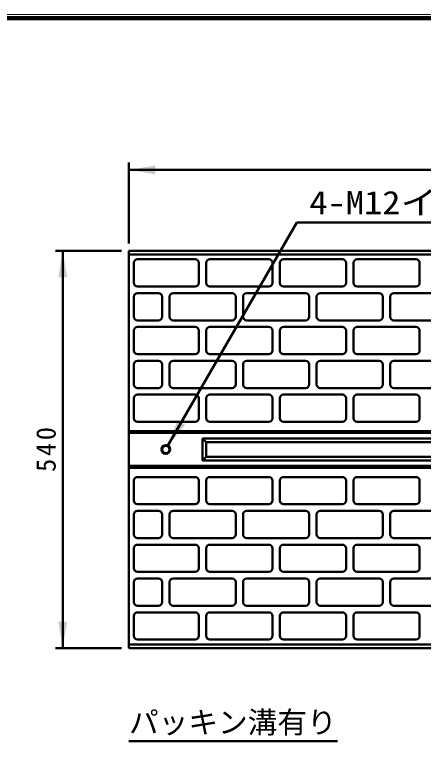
# Model space of a CAD drawing. Units: millimetres, scale not verified. Extents: x 100 to 4105, y 100 to 2870.
# Drawn here: x 1781 to 2336, y 1874 to 2870 of the extents above; entities that cross this region are included whole.
import ezdxf
from ezdxf.enums import TextEntityAlignment as Align

# ---------------------------------------------------------------- set-up
doc = ezdxf.new("R2010")
doc.units = ezdxf.units.MM
doc.header["$LTSCALE"] = 5
doc.layers.add('V-nasSTD', color=7, linetype='Continuous', lineweight=50)
doc.styles.add('ＭＳ ゴシック', font='')
doc.styles.get('ＭＳ ゴシック').set_extended_font_data('MS Gothic')

msp = doc.modelspace()

# ---------------------------------------------------------------- hatches: boundary and pattern name
at = {"layer": 'V-nasSTD'}
for points in [[(1972, 2664.887), (1936, 2658.887), (1972, 2652.887)], [(1852, 2512.887), (1846, 2548.887), (1840, 2512.887)], [(2001.804, 2318.26), (1989, 2284.083), (2012.196, 2312.26)], [(1840, 2044.887), (1846, 2008.887), (1852, 2044.887)]]:
    msp.add_hatch(color=256, dxfattribs=at).paths.add_polyline_path(points)

# ---------------------------------------------------------------- linework, layer by layer
at = {"layer": 'V-nasSTD', "lineweight": 100}
msp.add_line((4100, 2865), (105, 2865), dxfattribs=at)
at = {"layer": 'V-nasSTD'}
for p, q in [((1936, 2558.887), (1936, 2668.887)), ((1936, 2658.887), (3936, 2658.887)), ((1989, 2284.083), (2164, 2587.192)), ((2164, 2587.192), (2544, 2587.192)), ((1926, 2548.887), (1836, 2548.887)), ((1846, 2008.887), (1846, 2548.887)), ((1936, 2548.887), (1936, 2008.887)), ((3936, 2548.887), (1936, 2548.887)), ((1936, 2543.887), (2936, 2543.887)), ((1942.5, 2505.387), (1942.5, 2532.387)), ((1947.5, 2537.387), (2026, 2537.387)), ((2031, 2532.387), (2031, 2505.387)), ((2041, 2505.387), (2041, 2532.387)), ((2046, 2537.387), (2126, 2537.387)), ((2131, 2532.387), (2131, 2505.387)), ((2141, 2505.387), (2141, 2532.387)), ((2146, 2537.387), (2226, 2537.387)), ((2231, 2532.387), (2231, 2505.387)), ((2241, 2505.387), (2241, 2532.387)), ((2246, 2537.387), (2326, 2537.387)), ((2331, 2532.387), (2331, 2505.387)), ((2026, 2500.387), (1947.5, 2500.387)), ((2126, 2500.387), (2046, 2500.387)), ((2226, 2500.387), (2146, 2500.387)), ((2326, 2500.387), (2246, 2500.387)), ((1947.5, 2491.387), (1976, 2491.387)), ((1996, 2491.387), (2076, 2491.387)), ((2096, 2491.387), (2176, 2491.387)), ((2196, 2491.387), (2276, 2491.387)), ((2296, 2491.387), (2376, 2491.387)), ((1942.5, 2459.387), (1942.5, 2486.387)), ((1981, 2486.387), (1981, 2459.387)), ((1991, 2459.387), (1991, 2486.387)), ((2081, 2486.387), (2081, 2459.387)), ((2091, 2459.387), (2091, 2486.387)), ((2181, 2486.387), (2181, 2459.387)), ((2191, 2459.387), (2191, 2486.387)), ((2281, 2486.387), (2281, 2459.387)), ((2291, 2459.387), (2291, 2486.387)), ((1976, 2454.387), (1947.5, 2454.387)), ((2076, 2454.387), (1996, 2454.387)), ((2176, 2454.387), (2096, 2454.387)), ((2276, 2454.387), (2196, 2454.387)), ((2376, 2454.387), (2296, 2454.387)), ((1947.5, 2445.387), (2026, 2445.387)), ((2046, 2445.387), (2126, 2445.387)), ((2146, 2445.387), (2226, 2445.387)), ((2246, 2445.387), (2326, 2445.387)), ((1942.5, 2413.387), (1942.5, 2440.387)), ((2031, 2440.387), (2031, 2413.387)), ((2041, 2413.387), (2041, 2440.387)), ((2131, 2440.387), (2131, 2413.387)), ((2141, 2413.387), (2141, 2440.387)), ((2231, 2440.387), (2231, 2413.387)), ((2241, 2413.387), (2241, 2440.387)), ((2331, 2440.387), (2331, 2413.387)), ((2026, 2408.387), (1947.5, 2408.387)), ((2126, 2408.387), (2046, 2408.387)), ((2226, 2408.387), (2146, 2408.387)), ((2326, 2408.387), (2246, 2408.387)), ((1942.5, 2367.387), (1942.5, 2394.387)), ((1947.5, 2399.387), (1976, 2399.387)), ((1981, 2394.387), (1981, 2367.387)), ((1991, 2367.387), (1991, 2394.387)), ((1996, 2399.387), (2076, 2399.387)), ((2081, 2394.387), (2081, 2367.387)), ((2091, 2367.387), (2091, 2394.387)), ((2096, 2399.387), (2176, 2399.387)), ((2181, 2394.387), (2181, 2367.387)), ((2191, 2367.387), (2191, 2394.387)), ((2196, 2399.387), (2276, 2399.387)), ((2281, 2394.387), (2281, 2367.387)), ((2291, 2367.387), (2291, 2394.387)), ((2296, 2399.387), (2376, 2399.387)), ((1976, 2362.387), (1947.5, 2362.387)), ((2076, 2362.387), (1996, 2362.387)), ((2176, 2362.387), (2096, 2362.387)), ((2276, 2362.387), (2196, 2362.387)), ((2376, 2362.387), (2296, 2362.387)), ((2026, 2353.387), (1947.5, 2353.387)), ((2126, 2353.387), (2046, 2353.387)), ((2226, 2353.387), (2146, 2353.387)), ((2326, 2353.387), (2246, 2353.387)), ((1942.5, 2348.387), (1942.5, 2321.387)), ((2031, 2321.387), (2031, 2348.387)), ((2041, 2348.387), (2041, 2321.387)), ((2131, 2321.387), (2131, 2348.387)), ((2141, 2348.387), (2141, 2321.387)), ((2231, 2321.387), (2231, 2348.387)), ((2241, 2348.387), (2241, 2321.387)), ((2331, 2321.387), (2331, 2348.387)), ((1947.5, 2316.387), (2026, 2316.387)), ((2046, 2316.387), (2126, 2316.387)), ((2146, 2316.387), (2226, 2316.387)), ((2246, 2316.387), (2326, 2316.387)), ((3936, 2303.887), (1936, 2303.887)), ((3936, 2301.387), (1936, 2301.387)), ((2836, 2293.887), (2036, 2293.887)), ((2036, 2293.887), (2036, 2263.887)), ((2041, 2288.887), (2036, 2293.887)), ((2831, 2288.887), (2041, 2288.887)), ((2041, 2288.887), (2041, 2268.887)), ((2041, 2268.887), (2036, 2263.887)), ((2836, 2263.887), (2036, 2263.887)), ((2831, 2268.887), (2041, 2268.887)), ((3936, 2256.387), (1936, 2256.387)), ((3936, 2253.887), (1936, 2253.887)), ((1947.5, 2241.387), (2026, 2241.387)), ((2046, 2241.387), (2126, 2241.387)), ((2146, 2241.387), (2226, 2241.387)), ((2246, 2241.387), (2326, 2241.387)), ((1942.5, 2209.387), (1942.5, 2236.387)), ((2031, 2236.387), (2031, 2209.387)), ((2041, 2209.387), (2041, 2236.387)), ((2131, 2236.387), (2131, 2209.387)), ((2141, 2209.387), (2141, 2236.387)), ((2231, 2236.387), (2231, 2209.387)), ((2241, 2209.387), (2241, 2236.387)), ((2331, 2236.387), (2331, 2209.387)), ((2026, 2204.387), (1947.5, 2204.387)), ((2126, 2204.387), (2046, 2204.387)), ((2226, 2204.387), (2146, 2204.387)), ((2326, 2204.387), (2246, 2204.387)), ((1976, 2195.387), (1947.5, 2195.387)), ((2076, 2195.387), (1996, 2195.387)), ((2176, 2195.387), (2096, 2195.387)), ((2276, 2195.387), (2196, 2195.387)), ((2376, 2195.387), (2296, 2195.387)), ((1942.5, 2190.387), (1942.5, 2163.387)), ((1981, 2163.387), (1981, 2190.387)), ((1991, 2190.387), (1991, 2163.387)), ((2081, 2163.387), (2081, 2190.387)), ((2091, 2190.387), (2091, 2163.387)), ((2181, 2163.387), (2181, 2190.387)), ((2191, 2190.387), (2191, 2163.387)), ((2281, 2163.387), (2281, 2190.387)), ((2291, 2190.387), (2291, 2163.387)), ((1947.5, 2158.387), (1976, 2158.387)), ((1996, 2158.387), (2076, 2158.387)), ((2096, 2158.387), (2176, 2158.387)), ((2196, 2158.387), (2276, 2158.387)), ((2296, 2158.387), (2376, 2158.387)), ((1942.5, 2144.387), (1942.5, 2117.387)), ((2026, 2149.387), (1947.5, 2149.387)), ((2031, 2117.387), (2031, 2144.387)), ((2041, 2144.387), (2041, 2117.387)), ((2126, 2149.387), (2046, 2149.387)), ((2131, 2117.387), (2131, 2144.387)), ((2141, 2144.387), (2141, 2117.387)), ((2226, 2149.387), (2146, 2149.387)), ((2231, 2117.387), (2231, 2144.387)), ((2241, 2144.387), (2241, 2117.387)), ((2326, 2149.387), (2246, 2149.387)), ((2331, 2117.387), (2331, 2144.387)), ((1947.5, 2112.387), (2026, 2112.387)), ((2046, 2112.387), (2126, 2112.387)), ((2146, 2112.387), (2226, 2112.387)), ((2246, 2112.387), (2326, 2112.387)), ((1976, 2103.387), (1947.5, 2103.387)), ((2076, 2103.387), (1996, 2103.387)), ((2176, 2103.387), (2096, 2103.387)), ((2276, 2103.387), (2196, 2103.387)), ((2376, 2103.387), (2296, 2103.387)), ((1942.5, 2098.387), (1942.5, 2071.387)), ((1981, 2071.387), (1981, 2098.387)), ((1991, 2098.387), (1991, 2071.387)), ((2081, 2071.387), (2081, 2098.387)), ((2091, 2098.387), (2091, 2071.387)), ((2181, 2071.387), (2181, 2098.387)), ((2191, 2098.387), (2191, 2071.387)), ((2281, 2071.387), (2281, 2098.387)), ((2291, 2098.387), (2291, 2071.387)), ((1947.5, 2066.387), (1976, 2066.387)), ((1996, 2066.387), (2076, 2066.387)), ((2096, 2066.387), (2176, 2066.387)), ((2196, 2066.387), (2276, 2066.387)), ((2296, 2066.387), (2376, 2066.387)), ((1942.5, 2052.387), (1942.5, 2025.387)), ((2026, 2057.387), (1947.5, 2057.387)), ((2031, 2025.387), (2031, 2052.387)), ((2041, 2052.387), (2041, 2025.387)), ((2126, 2057.387), (2046, 2057.387)), ((2131, 2025.387), (2131, 2052.387)), ((2141, 2052.387), (2141, 2025.387)), ((2226, 2057.387), (2146, 2057.387)), ((2231, 2025.387), (2231, 2052.387)), ((2241, 2052.387), (2241, 2025.387)), ((2326, 2057.387), (2246, 2057.387)), ((2331, 2025.387), (2331, 2052.387)), ((1936, 2013.887), (2936, 2013.887)), ((1947.5, 2020.387), (2026, 2020.387)), ((2046, 2020.387), (2126, 2020.387)), ((2146, 2020.387), (2226, 2020.387)), ((2246, 2020.387), (2326, 2020.387)), ((1926, 2008.887), (1836, 2008.887)), ((1936, 2008.887), (3936, 2008.887)), ((1936, 1882.327), (2219.208, 1882.327))]:
    msp.add_line(p, q, dxfattribs=at)
at = {"layer": 'V-nasSTD', "lineweight": 13}
msp.add_lwpolyline([(100, 100), (100, 2870), (4105, 2870), (4105, 100)], close=True, dxfattribs=at)
at = {"layer": 'V-nasSTD'}
for radius in [6, 5]:
    msp.add_circle((1986, 2278.887), radius, dxfattribs=at)
for centre, start, end in [((1947.5, 2532.387), 90, 180), ((2026, 2532.387), 0, 90), ((2046, 2532.387), 90, 180), ((2126, 2532.387), 0, 90), ((2146, 2532.387), 90, 180), ((2226, 2532.387), 0, 90), ((2246, 2532.387), 90, 180), ((2326, 2532.387), 0, 90), ((1947.5, 2505.387), 180, 270), ((2026, 2505.387), 270, 0), ((2046, 2505.387), 180, 270), ((2126, 2505.387), 270, 0), ((2146, 2505.387), 180, 270), ((2226, 2505.387), 270, 0), ((2246, 2505.387), 180, 270), ((2326, 2505.387), 270, 0), ((1947.5, 2486.387), 90, 180), ((1976, 2486.387), 0, 90), ((1996, 2486.387), 90, 180), ((2076, 2486.387), 0, 90), ((2096, 2486.387), 90, 180), ((2176, 2486.387), 0, 90), ((2196, 2486.387), 90, 180), ((2276, 2486.387), 0, 90), ((2296, 2486.387), 90, 180), ((1947.5, 2459.387), 180, 270), ((1976, 2459.387), 270, 0), ((1996, 2459.387), 180, 270), ((2076, 2459.387), 270, 0), ((2096, 2459.387), 180, 270), ((2176, 2459.387), 270, 0), ((2196, 2459.387), 180, 270), ((2276, 2459.387), 270, 0), ((2296, 2459.387), 180, 270), ((1947.5, 2440.387), 90, 180), ((2026, 2440.387), 0, 90), ((2046, 2440.387), 90, 180), ((2126, 2440.387), 0, 90), ((2146, 2440.387), 90, 180), ((2226, 2440.387), 0, 90), ((2246, 2440.387), 90, 180), ((2326, 2440.387), 0, 90), ((1947.5, 2413.387), 180, 270), ((2026, 2413.387), 270, 0), ((2046, 2413.387), 180, 270), ((2126, 2413.387), 270, 0), ((2146, 2413.387), 180, 270), ((2226, 2413.387), 270, 0), ((2246, 2413.387), 180, 270), ((2326, 2413.387), 270, 0), ((1947.5, 2394.387), 90, 180), ((1976, 2394.387), 0, 90), ((1996, 2394.387), 90, 180), ((2076, 2394.387), 0, 90), ((2096, 2394.387), 90, 180), ((2176, 2394.387), 0, 90), ((2196, 2394.387), 90, 180), ((2276, 2394.387), 0, 90), ((2296, 2394.387), 90, 180), ((1947.5, 2367.387), 180, 270), ((1976, 2367.387), 270, 0), ((1996, 2367.387), 180, 270), ((2076, 2367.387), 270, 0), ((2096, 2367.387), 180, 270), ((2176, 2367.387), 270, 0), ((2196, 2367.387), 180, 270), ((2276, 2367.387), 270, 0), ((2296, 2367.387), 180, 270), ((1947.5, 2348.387), 90, 180), ((2026, 2348.387), 0, 90), ((2046, 2348.387), 90, 180), ((2126, 2348.387), 0, 90), ((2146, 2348.387), 90, 180), ((2226, 2348.387), 0, 90), ((2246, 2348.387), 90, 180), ((2326, 2348.387), 0, 90), ((1947.5, 2321.387), 180, 270), ((2026, 2321.387), 270, 0), ((2046, 2321.387), 180, 270), ((2126, 2321.387), 270, 0), ((2146, 2321.387), 180, 270), ((2226, 2321.387), 270, 0), ((2246, 2321.387), 180, 270), ((2326, 2321.387), 270, 0), ((1947.5, 2236.387), 90, 180), ((2026, 2236.387), 0, 90), ((2046, 2236.387), 90, 180), ((2126, 2236.387), 0, 90), ((2146, 2236.387), 90, 180), ((2226, 2236.387), 0, 90), ((2246, 2236.387), 90, 180), ((2326, 2236.387), 0, 90), ((1947.5, 2209.387), 180, 270), ((2026, 2209.387), 270, 0), ((2046, 2209.387), 180, 270), ((2126, 2209.387), 270, 0), ((2146, 2209.387), 180, 270), ((2226, 2209.387), 270, 0), ((2246, 2209.387), 180, 270), ((2326, 2209.387), 270, 0), ((1947.5, 2190.387), 90, 180), ((1976, 2190.387), 0, 90), ((1996, 2190.387), 90, 180), ((2076, 2190.387), 0, 90), ((2096, 2190.387), 90, 180), ((2176, 2190.387), 0, 90), ((2196, 2190.387), 90, 180), ((2276, 2190.387), 0, 90), ((2296, 2190.387), 90, 180), ((1947.5, 2163.387), 180, 270), ((1976, 2163.387), 270, 0), ((1996, 2163.387), 180, 270), ((2076, 2163.387), 270, 0), ((2096, 2163.387), 180, 270), ((2176, 2163.387), 270, 0), ((2196, 2163.387), 180, 270), ((2276, 2163.387), 270, 0), ((2296, 2163.387), 180, 270), ((1947.5, 2144.387), 90, 180), ((2026, 2144.387), 0, 90), ((2046, 2144.387), 90, 180), ((2126, 2144.387), 0, 90), ((2146, 2144.387), 90, 180), ((2226, 2144.387), 0, 90), ((2246, 2144.387), 90, 180), ((2326, 2144.387), 0, 90), ((1947.5, 2117.387), 180, 270), ((2026, 2117.387), 270, 0), ((2046, 2117.387), 180, 270), ((2126, 2117.387), 270, 0), ((2146, 2117.387), 180, 270), ((2226, 2117.387), 270, 0), ((2246, 2117.387), 180, 270), ((2326, 2117.387), 270, 0), ((1947.5, 2098.387), 90, 180), ((1976, 2098.387), 0, 90), ((1996, 2098.387), 90, 180), ((2076, 2098.387), 0, 90), ((2096, 2098.387), 90, 180), ((2176, 2098.387), 0, 90), ((2196, 2098.387), 90, 180), ((2276, 2098.387), 0, 90), ((2296, 2098.387), 90, 180), ((1947.5, 2071.387), 180, 270), ((1976, 2071.387), 270, 0), ((1996, 2071.387), 180, 270), ((2076, 2071.387), 270, 0), ((2096, 2071.387), 180, 270), ((2176, 2071.387), 270, 0), ((2196, 2071.387), 180, 270), ((2276, 2071.387), 270, 0), ((2296, 2071.387), 180, 270), ((1947.5, 2052.387), 90, 180), ((2026, 2052.387), 0, 90), ((2046, 2052.387), 90, 180), ((2126, 2052.387), 0, 90), ((2146, 2052.387), 90, 180), ((2226, 2052.387), 0, 90), ((2246, 2052.387), 90, 180), ((2326, 2052.387), 0, 90), ((1947.5, 2025.387), 180, 270), ((2026, 2025.387), 270, 0), ((2046, 2025.387), 180, 270), ((2126, 2025.387), 270, 0), ((2146, 2025.387), 180, 270), ((2226, 2025.387), 270, 0), ((2246, 2025.387), 180, 270), ((2326, 2025.387), 270, 0)]:
    msp.add_arc(centre, 5, start, end, dxfattribs=at)

# ---------------------------------------------------------------- texts
at = {"layer": 'V-nasSTD', "style": 'ＭＳ ゴシック', "width": 1.15}
msp.add_text('4-M12インサート', height=31.67, dxfattribs=at).set_placement((2181.12, 2630.392), align=Align.TOP_LEFT)
at = {"layer": 'V-nasSTD', "style": 'ＭＳ ゴシック'}
msp.add_text('パッキン溝有り', height=29.56, dxfattribs=at).set_placement((1936, 1922.647), align=Align.TOP_LEFT)
at = {"layer": 'V-nasSTD', "insert": (1810, 2248.287), "char_height": 26.39, "attachment_point": 1, "rotation": 90, "style": 'ＭＳ ゴシック'}
msp.add_mtext('\\T1.2;540', dxfattribs=at)

doc.saveas('drawing.dxf')
